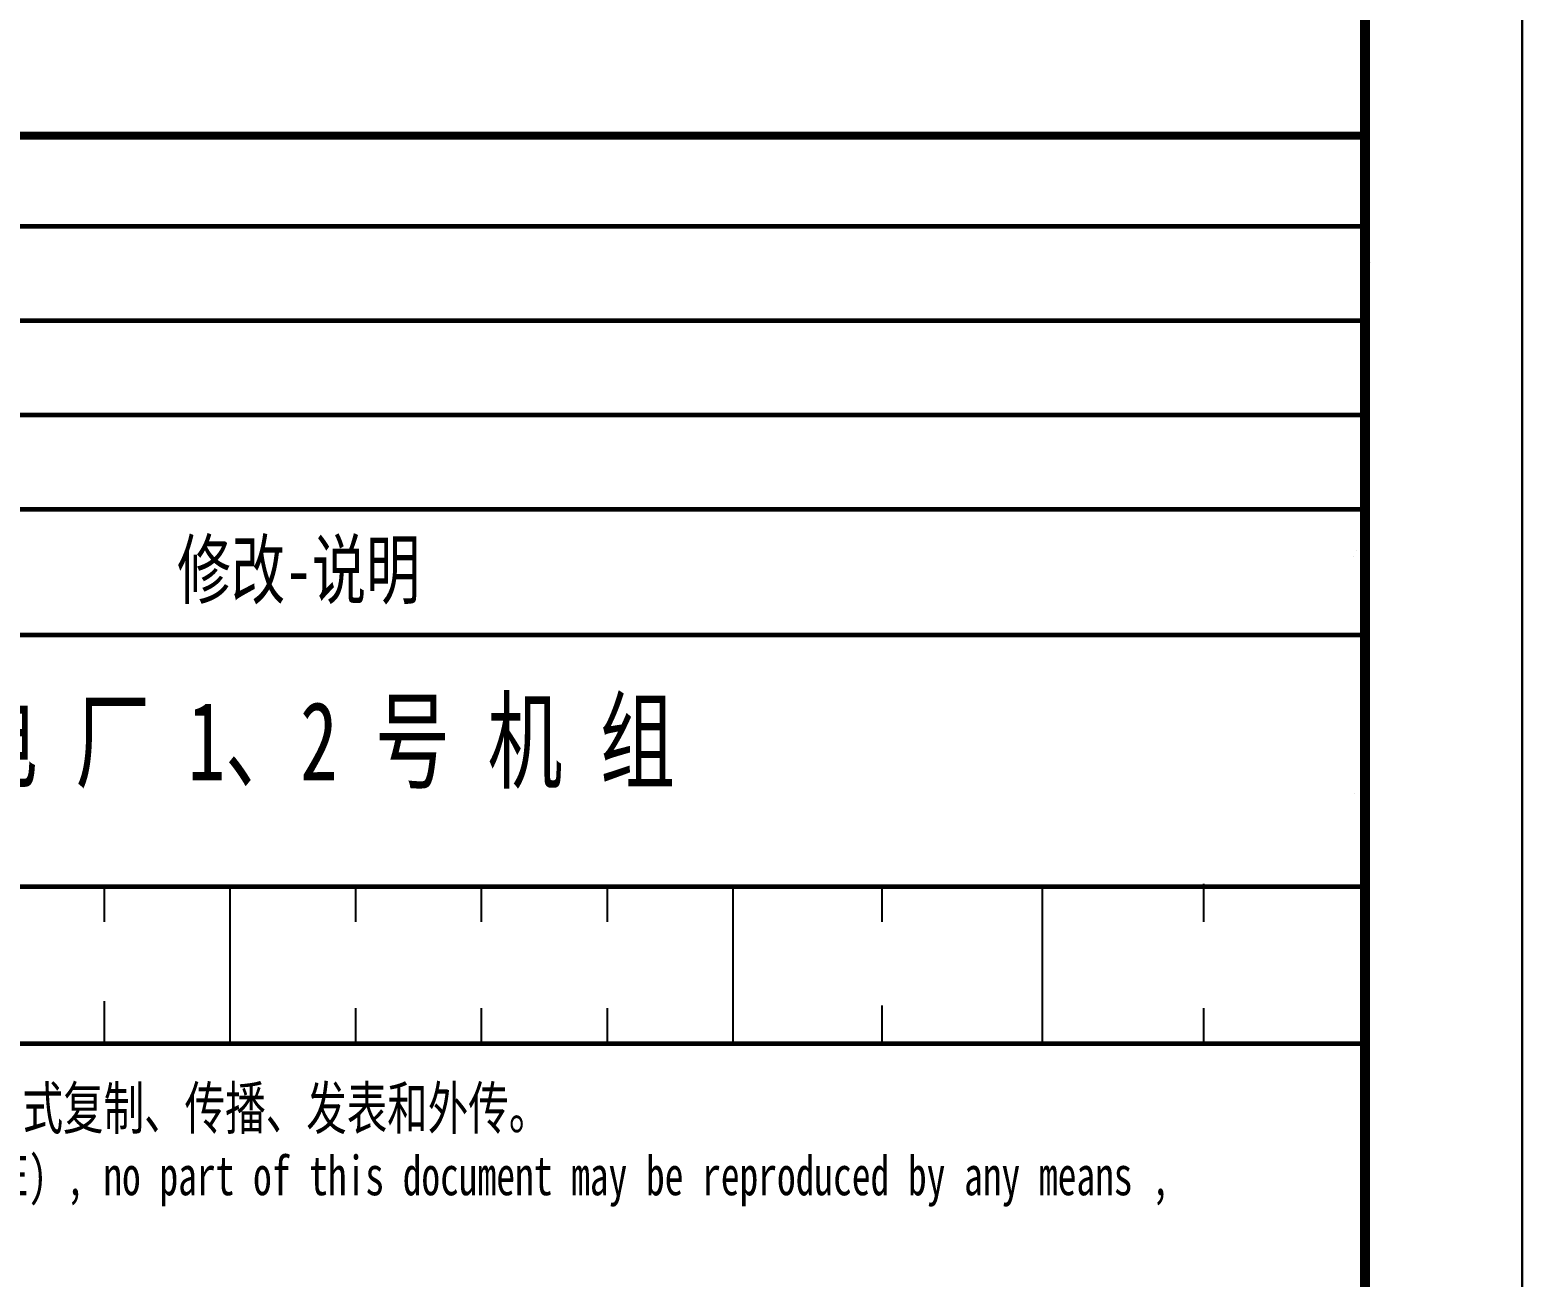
# Model space of a CAD drawing. Extents: x -146397 to -144715, y -1313836 to -1313242.
# Drawn here: x -144809.5 to -144714.6, y -1313767 to -1313687.6 of the extents above; entities that cross this region are included whole.
import ezdxf

# ---------------------------------------------------------------- set-up
doc = ezdxf.new("R2010")
doc.units = 0
doc.header["$LTSCALE"] = 1000
doc.header["$MEASUREMENT"] = 0
doc.layers.get('0').update_dxf_attribs({"linetype": 'CONTINUOUS'})
for name, color, linetype in [('1', 7, 'CONTINUOUS'), ('内层矩形', 1, 'CONTINUOUS'), ('外层矩形', 1, 'CONTINUOUS'), ('外部编码', 1, 'CONTINUOUS')]:
    doc.layers.add(name, color=color, linetype=linetype)
doc.styles.add('宋体', font='', dxfattribs={"width": 0.7})
doc.styles.get('宋体').set_extended_font_data('SimSun')

# ---------------------------------------------------------------- blocks, each defined once
blk = doc.blocks.new('图签')
at = {"layer": '1'}
for p, q in [((0, 60.055), (0, 131.762)), ((-0.723, 105.013), (-0.723, 105.013)), ((-0.723, 105.013), (-0.723, 105.013)), ((-0.723, 105.013), (-0.723, 105.013)), ((-0.723, 105.013), (-0.723, 105.013)), ((-0.526, 105.359), (-0.526, 105.359)), ((-0.526, 105.359), (-0.526, 105.359)), ((-0.526, 105.359), (-0.526, 105.359)), ((-0.526, 105.359), (-0.526, 105.359)), ((-80.198, 81.763), (-80.198, 84)), ((-72.198, 74), (-72.198, 84)), ((-64.198, 81.763), (-64.198, 84)), ((-56.198, 81.763), (-56.198, 84)), ((-48.198, 81.763), (-48.198, 84)), ((-40.198, 74), (-40.198, 84)), ((-30.708, 81.753), (-30.708, 84)), ((-20.506, 73.94), (-20.506, 83.94)), ((-10.259, 81.763), (-10.259, 84.172)), ((-80.198, 74), (-80.198, 76.716)), ((-64.198, 74), (-64.198, 76.266)), ((-56.198, 74), (-56.198, 76.266)), ((-48.198, 74), (-48.198, 76.266)), ((-30.708, 74.093), (-30.708, 76.438)), ((-10.259, 74), (-10.259, 76.266)), ((-0.198, 74), (-180.198, 74))]:
    blk.add_line(p, q, dxfattribs=at)
at = {"layer": '1', "color": 7}
for p, q in [((0.338, 123.67), (0.338, 123.67)), ((0.338, 123.67), (0.338, 123.67)), ((0.338, 123.67), (0.338, 123.67)), ((0.338, 123.67), (0.338, 123.67)), ((-0.693, 89.896), (-0.693, 89.896)), ((-0.693, 89.896), (-0.693, 89.896)), ((-0.693, 89.896), (-0.693, 89.896)), ((-0.693, 89.896), (-0.693, 89.896))]:
    blk.add_line(p, q, dxfattribs=at)
at = {"layer": '1', "color": 7, "const_width": 0.5}
blk.add_lwpolyline([(-180, 0), (0, 0), (0, 131.762), (-180, 131.762)], close=True, dxfattribs=at)
at = {"layer": '1', "color": 7, "const_width": 0.3}
for points in [[(-180.198, 126), (-0.198, 126)], [(-180.198, 120), (-0.198, 120)], [(-180.198, 114), (-0.198, 114)], [(-180.198, 108), (-0.198, 108)], [(-180.198, 100), (-0.198, 100)], [(-180.198, 84), (-0.198, 84)], [(-180.198, 74), (-0.198, 74)], [(-180, 74), (0, 74)]]:
    blk.add_lwpolyline(points, dxfattribs=at)
at = {"linetype": 'Continuous', "insert": (-89.207, 92.989), "char_height": 5, "attachment_point": 5, "style": '宋体'}
blk.add_mtext_dynamic_manual_height_columns(' 浙 江 金 七 门 核 电 厂 1、2 号 机 组', width=163.69906, gutter_width=1, heights=[0], dxfattribs=at)
at = {"layer": '1', "color": 7, "style": '宋体', "width": 0.7}
blk.add_text('修改-说明', height=3.6, dxfattribs=at).set_placement((-75.576, 102.365))
at = {"layer": '1', "color": 7, "ltscale": 0.8, "style": '宋体', "width": 0.7}
for s, height, p in [('本文件产权属中国核电工程有限公司（CNPE）所有，未经书面许可，不得以任何方式复制、传播、发表和外传。', 2.7, (-178.198, 68.56)), ('This document is the property of China Nuclear Power Engineering CO.,LTD (CNPE) , no part of this document may be reproduced by any means ,', 2.5, (-177.884, 64.365))]:
    blk.add_text(s, height=height, dxfattribs=at).set_placement(p)
blk = doc.blocks.new('*U5')
blk.add_blockref('图签', (0, 0))

msp = doc.modelspace()

# ---------------------------------------------------------------- linework, layer by layer
msp.add_lwpolyline([(-146396.609, -1313836.137), (-144714.609, -1313836.137), (-144714.609, -1313242.137), (-146396.609, -1313242.137)], close=True)
at = {"const_width": 0.65}
msp.add_lwpolyline([(-146371.609, -1313252.137), (-144724.609, -1313252.137), (-144724.609, -1313826.137), (-146371.609, -1313826.137)], close=True, dxfattribs=at)
at = {"layer": '内层矩形'}
msp.add_lwpolyline([(-146371.609, -1313252.137), (-144724.609, -1313252.137), (-144724.609, -1313826.137), (-146371.609, -1313826.137)], close=True, dxfattribs=at)
at = {"layer": '外层矩形'}
msp.add_lwpolyline([(-146396.609, -1313242.137), (-144714.609, -1313242.137), (-144714.609, -1313836.137), (-146396.609, -1313836.137)], close=True, dxfattribs=at)
at = {"layer": '外部编码'}
msp.add_lwpolyline([(-144904.806, -1313742.137), (-144724.806, -1313742.137), (-144724.806, -1313752.137), (-144904.806, -1313752.137)], close=True, dxfattribs=at)

# ---------------------------------------------------------------- block references
msp.add_blockref('*U5', (-144724.609, -1313826.137))

doc.saveas('drawing.dxf')
